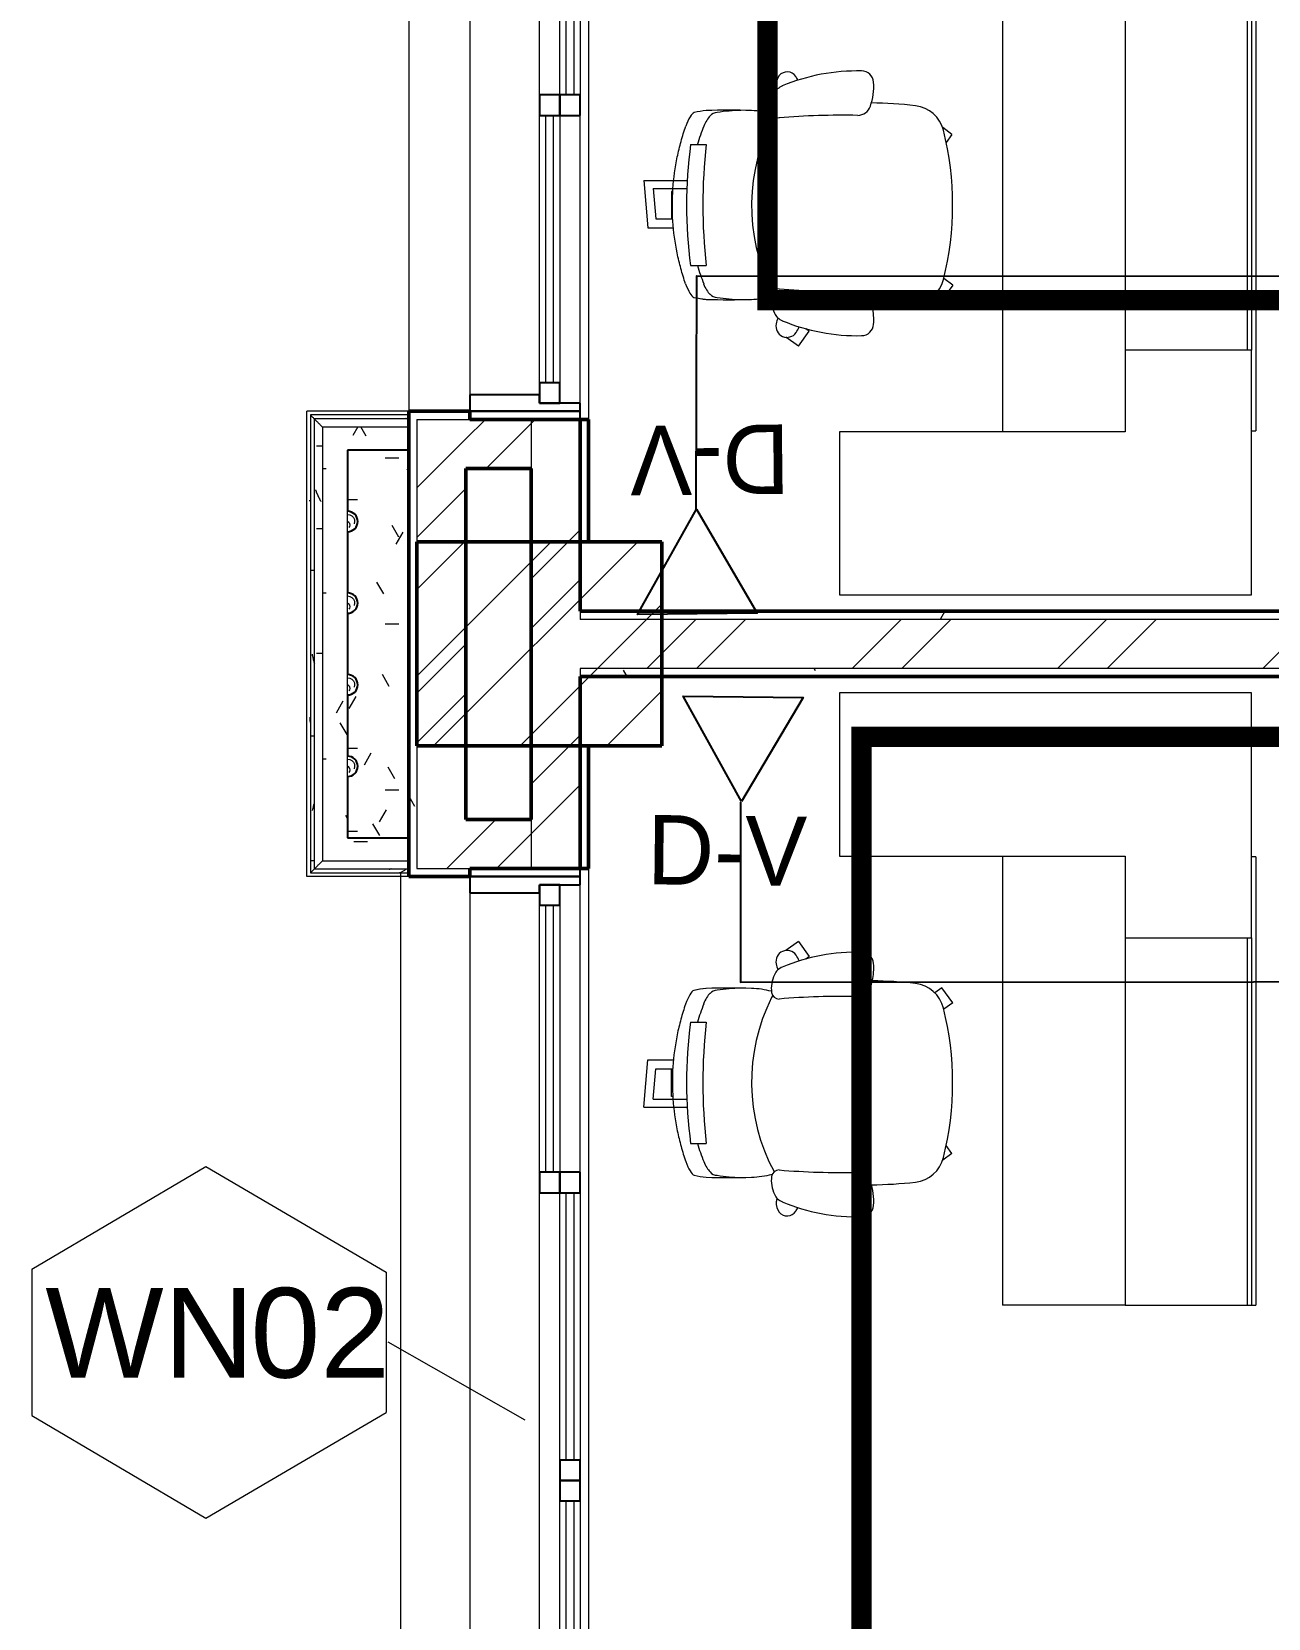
# Model space of a CAD drawing. Header units: millimetres. Extents: x -9358 to 257996, y -67499 to 9117.
# Drawn here: x -1094 to 1936, y -23036 to -19148 of the extents above; entities that cross this region are included whole.
import ezdxf

# ---------------------------------------------------------------- set-up
doc = ezdxf.new("R2010")
doc.units = ezdxf.units.MM
doc.header["$LTSCALE"] = 1000
for name, color, linetype, lineweight in [('A-COL-RFC-1', 8, 'Continuous', 9), ('A-COL-RFC-2', 8, 'Continuous', 50), ('A-FLR-PAT', 8, 'Continuous', 18), ('A-FRN', 8, 'Continuous', 9), ('A-LIN-30-1', 8, 'Continuous', 25), ('A-TYP-WIN', 8, 'Continuous', 0), ('A-WAL-CLD', 8, 'Continuous', 9), ('A-WAL-CMU', 8, 'Continuous', 50), ('A-WAL-FIN', 8, 'Continuous', 9), ('A-WAL-LOW-20', 8, 'Continuous', 18), ('A-WAL-LOW-20-1', 8, 'Continuous', 50), ('A-WAL-LOW-30', 8, 'Continuous', 18), ('A-WAL-PAT-1', 8, 'Continuous', 9), ('A-WIN', 8, 'Continuous', 9), ('A-WIN-1', 8, 'Continuous', 25), ('A-WIN-2', 8, 'Continuous', 18)]:
    doc.layers.add(name, color=color, linetype=linetype, lineweight=lineweight)
for name, color, linetype in [('CCTV', 4, 'Continuous'), ('DATANET', 4, 'Continuous'), ('F POINT AGN', 7, 'Continuous'), ('Route - rack2', 7, 'Continuous')]:
    doc.layers.add(name, color=color, linetype=linetype)
doc.styles.add('Arial_8', font='arial.ttf', dxfattribs={"height": 220})
pattern_1 = [(45, (0, 0), (-251.447, 251.447), []), (45, (0, 381), (-251.447, 251.447), [])]
pattern_2 = [(0, (0, 0), (812.8, 203.2), [33.528, -576.072, 33.528, -576.072, -3251.2]), (0, (0, 0), (812.8, 203.2), [-1219.2, 33.528, -1185.672, 33.528, -576.072, -1422.4]), (0, (0, 0), (812.8, 203.2), [-3048, 33.528, -372.872, 33.528, -982.472]), (120, (304.8, 101.6), (-582.3764, 602.3054), [33.528, -576.072, 33.528, -576.072, -3251.2]), (120, (304.8, 101.6), (-582.3764, 602.3054), [-1219.2, 33.528, -1185.672, 33.528, -576.072, -1422.4]), (120, (304.8, 101.6), (-582.3764, 602.3054), [-3048, 33.528, -372.872, 33.528, -982.472]), (240, (406.4, 508), (-230.4236, -805.5054), [33.528, -576.072, 33.528, -576.072, -3251.2]), (240, (406.4, 508), (-230.4236, -805.5054), [-1219.2, 33.528, -1185.672, 33.528, -576.072, -1422.4]), (240, (406.4, 508), (-230.4236, -805.5054), [-3048, 33.528, -372.872, 33.528, -982.472])]

# ---------------------------------------------------------------- blocks, each defined once
blk = doc.blocks.new('Window Tag - Window Tag-41068-01-Ground Floor Plan')
at = {"layer": 'A-TYP-WIN'}
for p, q in [((-4.506, 1.627), (-0.238, 4.142)), ((-0.238, 4.142), (4.181, 1.556)), ((-4.506, 1.627), (-4.506, -1.959)), ((4.181, 1.556), (4.181, -1.888)), ((-0.238, -4.474), (4.181, -1.888)), ((-4.506, -1.959), (-0.238, -4.474))]:
    blk.add_line(p, q, dxfattribs=at)
blk = doc.blocks.new('D-V')
at = {"color": 3}
blk.add_lwpolyline([(1.2, 256.5), (146.9, 0), (-146.9, 0), (1.2, 256.5)], dxfattribs=at)
at = {"layer": 'CCTV', "color": 2}
blk.add_attdef('D-V', (-225.1, 246.5), '', height=170, dxfattribs=at)
blk = doc.blocks.new('Sliding_Window_Double - 3000 x 2700-2665745-01-Ground Floor Furniture Plan')
at = {"layer": 'A-WIN'}
for p, q in [((-651.8, 180.6), (-1356.3, 180.6)), ((-600.9, 180.6), (53.7, 180.6)), ((153.7, 180.6), (808.2, 180.6)), ((1563.7, 180.6), (859.1, 180.6)), ((-1306.3, 130.6), (-651.8, 130.6)), ((53.7, 130.6), (-600.9, 130.6)), ((808.2, 130.6), (153.7, 130.6)), ((859.1, 130.6), (1513.7, 130.6)), ((-651.8, 80.6), (-1306.3, 80.6)), ((808.2, 80.6), (-600.9, 80.6)), ((1513.7, 80.6), (859.1, 80.6)), ((-1336.3, -89.4), (1543.7, -89.4))]:
    blk.add_line(p, q, dxfattribs=at)
at = {"layer": 'A-WIN-1'}
for p, q in [((-1376.3, 180.6), (-1396.3, 180.6)), ((-1376.3, 180.6), (-1376.3, -89.4)), ((-1356.3, 180.6), (-1376.3, 180.6)), ((-1376.3, -89.4), (-1376.3, 180.6)), ((-1356.3, 80.6), (-1356.3, 180.6)), ((-600.9, 180.6), (-651.8, 180.6)), ((-651.8, 180.6), (-651.8, 130.6)), ((-600.9, 130.6), (-600.9, 180.6)), ((103.7, 180.6), (53.7, 180.6)), ((53.7, 180.6), (53.7, 130.6)), ((153.7, 180.6), (103.7, 180.6)), ((103.7, 180.6), (103.7, 130.6)), ((103.7, 130.6), (103.7, 180.6)), ((153.7, 130.6), (153.7, 180.6)), ((859.1, 180.6), (808.2, 180.6)), ((808.2, 180.6), (808.2, 130.6)), ((859.1, 130.6), (859.1, 180.6)), ((1583.7, 180.6), (1563.7, 180.6)), ((1563.7, 180.6), (1563.7, 80.6)), ((1583.7, -89.4), (1583.7, 180.6)), ((1603.7, 180.6), (1583.7, 180.6)), ((1583.7, 180.6), (1583.7, -89.4)), ((-1306.3, 130.6), (-1356.3, 130.6)), ((-1356.3, 130.6), (-1356.3, 80.6)), ((-1306.3, 80.6), (-1306.3, 130.6)), ((-600.9, 130.6), (-651.8, 130.6)), ((-651.8, 130.6), (-651.8, 80.6)), ((-651.8, 130.6), (-600.9, 130.6)), ((-600.9, 80.6), (-600.9, 130.6)), ((53.7, 130.6), (103.7, 130.6)), ((103.7, 130.6), (153.7, 130.6)), ((808.2, 130.6), (859.1, 130.6)), ((859.1, 130.6), (808.2, 130.6)), ((808.2, 130.6), (808.2, 80.6)), ((859.1, 80.6), (859.1, 130.6)), ((1563.7, 130.6), (1513.7, 130.6)), ((1513.7, 130.6), (1513.7, 80.6)), ((1563.7, 80.6), (1563.7, 130.6)), ((-1336.3, 80.6), (-1356.3, 80.6)), ((-1356.3, 80.6), (-1306.3, 80.6)), ((-1336.3, -89.4), (-1336.3, 80.6)), ((-651.8, 80.6), (-600.9, 80.6)), ((808.2, 80.6), (859.1, 80.6)), ((1513.7, 80.6), (1563.7, 80.6)), ((1563.7, 80.6), (1543.7, 80.6)), ((1543.7, 80.6), (1543.7, -89.4)), ((-1376.3, -89.4), (-1336.3, -89.4)), ((1543.7, -89.4), (1583.7, -89.4))]:
    blk.add_line(p, q, dxfattribs=at)
at = {"layer": 'A-WIN-2'}
for p, q in [((53.7, 165.6), (-600.9, 165.6)), ((-600.9, 165.6), (-600.9, 145.6)), ((53.7, 145.6), (53.7, 165.6)), ((808.2, 165.6), (153.7, 165.6)), ((153.7, 165.6), (153.7, 145.6)), ((808.2, 145.6), (808.2, 165.6)), ((-600.9, 145.6), (53.7, 145.6)), ((153.7, 145.6), (808.2, 145.6)), ((-651.8, 115.6), (-1306.3, 115.6)), ((-1306.3, 115.6), (-1306.3, 95.6)), ((-1306.3, 95.6), (-651.8, 95.6)), ((-651.8, 95.6), (-651.8, 115.6)), ((1513.7, 115.6), (859.1, 115.6)), ((859.1, 115.6), (859.1, 95.6)), ((859.1, 95.6), (1513.7, 95.6)), ((1513.7, 95.6), (1513.7, 115.6))]:
    blk.add_line(p, q, dxfattribs=at)
blk = doc.blocks.new('Task chair 9554N35 - Task chair 9554N35-745676-01-Ground Floor Furniture Plan')
at = {"layer": 'A-FRN'}
for p, q in [((-172.9, 306.8), (-189.9, 284.3)), ((-172.9, 306.8), (-153.2, 293.1)), ((196.3, 309), (180.3, 287)), ((196.3, 309), (233.1, 282.3)), ((233.1, 282.3), (220.5, 265)), ((309.5, -42.5), (303.3, -51.1)), ((346.3, -69.3), (309.5, -42.5)), ((346.3, -69.3), (324.3, -99.6)), ((208.7, -134.6), (213.5, -132.2)), ((-148.6, -333.2), (-148.6, -294.8)), ((148.6, -333.5), (148.6, -294.8)), ((-59.9, -447.8), (-59.9, -341.6)), ((-40.1, -424.9), (-40.1, -342.5)), ((-33.2, -377), (-33.2, -380)), ((-33.2, -380), (34.3, -380)), ((34.3, -418.4), (34.3, -377)), ((56.2, -437.7), (56.2, -375.4)), ((-40.1, -424.9), (34.3, -418.4)), ((-59.9, -447.8), (56.2, -437.7))]:
    blk.add_line(p, q, dxfattribs=at)
for centre, radius, start, end in [((-163.7, 208.7), 80, 103.9416, 173.6414), ((0, -450.7), 759.4, 76.0583, 103.9416), ((163.7, 208.7), 80, 6.3586, 76.0583), ((875.8, 92.8), 1126, 173.6414, 179.1387), ((-875.8, 92.8), 1126, 0.9685, 6.3586), ((157.4, 76.4), 485.9, 178.9013, 202.3772), ((-298.4, 85.1), 30, 94.385, 178.8307), ((-289.7, -26.9), 142.3, 70.4284, 94.4069), ((-253.5, 75.2), 34, 1.5783, 70.4284), ((245.3, 75.2), 34, 109.5716, 178.4217), ((281.6, -26.9), 142.3, 102.8407, 109.5716), ((281.6, -26.9), 142.3, 85.5931, 102.8407), ((-165.6, 76.4), 485.9, 337.6228, 1.0987), ((290.2, 85.1), 30, 1.1693, 85.615), ((1706.6, 39.8), 1926.5, 178.9201, 184.6505), ((-1714.8, 39.8), 1926.5, 355.3495, 1.0799), ((-301, -96.7), 25.2, 123.4121, 230.4202), ((-270.6, -142.7), 80.3, 115.9395, 123.4121), ((297.3, -97.1), 27.1, 257.0503, 54.9497), ((266.7, -140.7), 80.4, 54.9497, 66.5438), ((-296.1, -90.9), 32.8, 230.4202, 277.5798), ((-257.7, -94.4), 37, 202.4815, 245.4243), ((-231.5, -117.1), 18, 277.2916, 2.3739), ((223.3, -117.1), 18, 177.6261, 262.7084), ((249.5, -94.4), 37, 294.5757, 337.5185), ((-304.4, -28.7), 95.5, 277.5798, 283.1299), ((-239, -54.3), 81.3, 245.2067, 276.9285), ((-5.9, -191.7), 225.5, 165.0105, 178.0847), ((1.2, 277.4), 461.4, 241.6816, 296.7275), ((230.8, -54.3), 81.3, 263.0715, 294.7933), ((5.9, -191.7), 225.5, 1.9153, 14.4821), ((351.4, 138.5), 268.8, 253.8265, 257.0503), ((1424.9, -239.6), 1657.1, 178.0847, 181.9153), ((-1424.9, -239.6), 1657.1, 358.0847, 1.9153), ((192.1, -200.6), 424.1, 181.2804, 189.1246), ((-192.1, -200.6), 424.1, 350.8754, 358.7196), ((-202, -267.3), 24.7, 181.265, 228.1434), ((202, -267.3), 24.7, 311.8566, 358.735), ((18.2, 231.9), 573.4, 248.3703, 253.086), ((0, 988.3), 1291.7, 263.3947, 276.6053), ((-18.2, 231.9), 573.4, 286.914, 291.6297), ((1, 773.4), 1116.7, 262.3012, 277.5932)]:
    blk.add_arc(centre, radius, start, end, dxfattribs=at)
for centre, major_axis, ratio, start_param, end_param in [((2833.6, -1083.6), (-3058.7, 867.3), 0.246692, 0.098786, 0.133654), ((-178.1, -286.4), (-48, 16.7), 0.376203, 0.715963, 1.386418), ((178.1, -286.7), (48.1, 16.1), 0.383717, 4.900693, 5.6098), ((-2833.6, -1083.6), (3058.7, 867.3), 0.246692, 6.149531, 6.184399), ((-2839.6, -1069.5), (3064.8, 850.5), 0.246639, 6.151983, 6.185843), ((-182.4, -335.9), (-44.1, 13.7), 0.260293, 0.190015, 1.407049), ((182.6, -337.1), (43.9, 14.1), 0.248418, 4.873403, 6.095378)]:
    blk.add_ellipse(centre, major_axis=major_axis, ratio=ratio, start_param=start_param, end_param=end_param, dxfattribs=at)
blk.add_open_spline([(193.1, -345.6), (180.8, -349.8), (155.9, -357.6), (104.9, -369.7), (39.6, -378.5), (-39.7, -378.4), (-105, -369.4), (-155.9, -357.1), (-180.8, -349.3), (-193.1, -344.9)], degree=3, knots=[0, 0, 0, 0, 0.1, 0.2, 0.4, 0.6, 0.8, 0.9, 1, 1, 1, 1], dxfattribs=at)
blk = doc.blocks.new('secretary office - manager office -1 2-1846450-01-Ground Floor Furniture Plan')
at = {"layer": 'A-FRN'}
for p, q in [((-550, 700), (-950, 700)), ((-950, 700), (-950, -300)), ((-550, 0), (-550, 700)), ((550, 300), (-550, 300)), ((550, 300), (550, 0)), ((-350, 0), (-550, 0)), ((550, 0), (-350, 0)), ((-350, -310), (-350, 0)), ((550, -300), (550, 0)), ((-950, -300), (-950, -310)), ((-950, -310), (-360, -310)), ((-548, -310), (-548, -320)), ((-360, -310), (-350, -310)), ((-350, -300), (550, -300)), ((-350, -300), (550, -300)), ((550, -310), (-350, -310)), ((550, -310), (550, -300)), ((550, -320), (550, -310)), ((550, -320), (-548, -320))]:
    blk.add_line(p, q, dxfattribs=at)
blk = doc.blocks.new('Task chair 9554N35 - Task chair 9554N35-733048-01-Ground Floor Furniture Plan')
at = {"layer": 'A-FRN'}
for p, q in [((-59.9, 447.8), (56.2, 437.7)), ((-59.9, 447.8), (-59.9, 341.6)), ((56.2, 437.7), (56.2, 375.4)), ((-40.1, 424.9), (-40.1, 342.5)), ((-40.1, 424.9), (34.3, 418.4)), ((34.3, 418.4), (34.3, 377)), ((-33.2, 380), (34.3, 380)), ((-33.2, 377), (-33.2, 380)), ((-148.6, 333.2), (-148.6, 294.8)), ((148.6, 333.5), (148.6, 294.8)), ((208.7, 134.6), (213.5, 132.2)), ((346.3, 69.3), (324.3, 99.6)), ((309.5, 42.5), (303.3, 51.1)), ((346.3, 69.3), (309.5, 42.5)), ((233.1, -282.3), (220.5, -265)), ((-172.9, -306.8), (-189.9, -284.3)), ((-172.9, -306.8), (-153.2, -293.1)), ((196.3, -309), (180.3, -287)), ((196.3, -309), (233.1, -282.3))]:
    blk.add_line(p, q, dxfattribs=at)
for centre, radius, start, end in [((18.2, -231.9), 573.4, 106.914, 111.6297), ((1, -773.4), 1116.7, 82.4068, 97.6988), ((-18.2, -231.9), 573.4, 68.3703, 73.086), ((1424.9, 239.6), 1657.1, 178.0847, 181.9153), ((-202, 267.3), 24.7, 131.8566, 178.735), ((0, -988.3), 1291.7, 83.3947, 96.6053), ((202, 267.3), 24.7, 1.265, 48.1434), ((-1424.9, 239.6), 1657.1, 358.0847, 1.9153), ((192.1, 200.6), 424.1, 170.8754, 178.7196), ((-192.1, 200.6), 424.1, 1.2804, 9.1246), ((-5.9, 191.7), 225.5, 181.9153, 194.9895), ((1.2, -277.4), 461.4, 63.2725, 118.3184), ((5.9, 191.7), 225.5, 345.5179, 358.0847), ((-296.1, 90.9), 32.8, 82.4202, 129.5798), ((-257.7, 94.4), 37, 114.5757, 157.5185), ((-304.4, 28.7), 95.5, 76.8701, 82.4202), ((-239, 54.3), 81.3, 83.0715, 114.7933), ((-231.5, 117.1), 18, 357.6261, 82.7084), ((223.3, 117.1), 18, 97.2916, 182.3739), ((230.8, 54.3), 81.3, 65.2067, 96.9285), ((249.5, 94.4), 37, 22.4815, 65.4243), ((351.4, -138.5), 268.8, 102.9497, 106.1735), ((297.3, 97.1), 27.1, 305.0503, 102.9497), ((157.4, -76.4), 485.9, 157.6228, 181.0987), ((-301, 96.7), 25.2, 129.5798, 236.5879), ((1706.6, -39.8), 1926.5, 175.3495, 181.0799), ((-1714.8, -39.8), 1926.5, 358.9201, 4.6505), ((-165.6, -76.4), 485.9, 358.9013, 22.3772), ((-270.6, 142.7), 80.3, 236.5879, 244.0605), ((266.7, 140.7), 80.4, 293.4562, 305.0503), ((-253.5, -75.2), 34, 289.5716, 358.4217), ((245.3, -75.2), 34, 181.5783, 250.4284), ((-298.4, -85.1), 30, 181.1693, 265.615), ((-289.7, 26.9), 142.3, 265.5931, 289.5716), ((875.8, -92.8), 1126, 180.8613, 186.3586), ((281.6, 26.9), 142.3, 250.4284, 257.1593), ((-875.8, -92.8), 1126, 353.6414, 359.0315), ((281.6, 26.9), 142.3, 257.1593, 274.4069), ((290.2, -85.1), 30, 274.385, 358.8307), ((-163.7, -208.7), 80, 186.3586, 256.0584), ((163.7, -208.7), 80, 283.9417, 353.6414), ((0, 450.7), 759.4, 256.0584, 283.9417)]:
    blk.add_arc(centre, radius, start, end, dxfattribs=at)
for centre, major_axis, ratio, start_param, end_param in [((2833.6, 1083.6), (3058.7, 867.3), 0.246692, 3.007939, 3.042807), ((-182.4, 335.9), (44.1, 13.7), 0.260293, 1.734544, 2.951577), ((182.6, 337.1), (-43.9, 14.1), 0.248418, 3.3294, 4.551375), ((-2839.6, 1069.5), (-3064.8, 850.5), 0.246639, 3.238935, 3.272795), ((-2833.6, 1083.6), (-3058.7, 867.3), 0.246692, 3.240378, 3.275247), ((-178.1, 286.4), (48, 16.7), 0.376203, 1.755174, 2.42563), ((178.1, 286.7), (-48.1, 16.1), 0.383717, 3.814978, 4.524085)]:
    blk.add_ellipse(centre, major_axis=major_axis, ratio=ratio, start_param=start_param, end_param=end_param, dxfattribs=at)
blk.add_open_spline([(193.1, 345.6), (180.8, 349.8), (155.9, 357.6), (104.9, 369.7), (39.6, 378.5), (-39.7, 378.4), (-105, 369.4), (-155.9, 357.1), (-180.8, 349.3), (-193.1, 344.9)], degree=3, knots=[0, 0, 0, 0, 0.1, 0.2, 0.4, 0.6, 0.8, 0.9, 1, 1, 1, 1], dxfattribs=at)
blk = doc.blocks.new('secretary office - manager office -1 2-1846452-01-Ground Floor Furniture Plan')
at = {"layer": 'A-FRN'}
for p, q in [((-548, 320), (550, 320)), ((-548, 320), (-548, 310)), ((550, 310), (550, 320)), ((-360, 310), (-950, 310)), ((-950, 310), (-950, 300)), ((-950, 300), (-950, -700)), ((-350, 310), (-360, 310)), ((-350, 0), (-350, 310)), ((-350, 310), (550, 310)), ((550, 300), (-350, 300)), ((550, 300), (-350, 300)), ((550, 300), (550, 310)), ((550, 0), (550, 300)), ((-550, -700), (-550, 0)), ((-550, 0), (-350, 0)), ((-350, 0), (550, 0)), ((550, 0), (550, -300)), ((-550, -300), (550, -300)), ((-950, -700), (-550, -700))]:
    blk.add_line(p, q, dxfattribs=at)
blk = doc.blocks.new('FP_580-01-Ground Floor Furniture Plan')
at = {"layer": 'A-WAL-LOW-20'}
blk.add_line((-170, -19948.8), (-401.4, -19948.8), dxfattribs=at)
at = {"layer": 'A-WAL-PAT-1'}
for p, q in [((-176.5, -19947.6), (-177, -19947.6)), ((-176, -19947.7), (-176.5, -19947.6))]:
    blk.add_line(p, q, dxfattribs=at)
blk = doc.blocks.new('FP_581-01-Ground Floor Furniture Plan')
at = {"layer": 'A-WAL-LOW-20'}
blk.add_line((-170, -19939), (-411.1, -19939), dxfattribs=at)
blk = doc.blocks.new('FP_582-01-Ground Floor Furniture Plan')
at = {"layer": 'A-WAL-LOW-20'}
blk.add_line((-401.4, -19948.8), (-401.4, -21051.5), dxfattribs=at)
at = {"layer": 'A-WAL-PAT-1'}
for p, q in [((-389.6, -20015.2), (-395.9, -20015.2)), ((-382, -20015.2), (-389.6, -20015.2)), ((-398.4, -20122.3), (-398.1, -20123.2)), ((-398.1, -20123.2), (-397.8, -20124.1)), ((-397.8, -20124.1), (-397.5, -20125.1)), ((-397.5, -20125.1), (-397.2, -20126)), ((-397.2, -20126), (-396.9, -20126.9)), ((-396.9, -20126.9), (-396.5, -20127.8)), ((-396.5, -20127.8), (-396.2, -20128.7)), ((-396.2, -20128.7), (-395.8, -20129.6)), ((-395.8, -20129.6), (-395.5, -20130.5)), ((-395.5, -20130.5), (-395.1, -20131.4)), ((-395.1, -20131.4), (-394.7, -20132.3)), ((-394.7, -20132.3), (-394.3, -20133.2)), ((-394.3, -20133.2), (-393.9, -20134.1)), ((-393.9, -20134.1), (-393.5, -20135)), ((-393.5, -20135), (-393.1, -20135.9)), ((-393.1, -20135.9), (-392.7, -20136.8)), ((-392.7, -20136.8), (-392.3, -20137.8)), ((-392.3, -20137.8), (-391.9, -20138.7)), ((-391.9, -20138.7), (-391.4, -20139.6)), ((-391.4, -20139.6), (-391, -20140.5)), ((-391, -20140.5), (-390.5, -20141.4)), ((-390.5, -20141.4), (-390.1, -20142.3)), ((-390.1, -20142.3), (-389.6, -20143.2)), ((-389.6, -20143.2), (-389.1, -20144.1)), ((-389.1, -20144.1), (-388.7, -20145)), ((-388.7, -20145), (-388.2, -20145.9)), ((-388.2, -20145.9), (-387.7, -20146.8)), ((-387.7, -20146.8), (-387.2, -20147.7)), ((-387.2, -20147.7), (-386.7, -20148.6)), ((-386.7, -20148.6), (-386.2, -20149.6)), ((-386.2, -20149.6), (-385.7, -20150.5)), ((-385.7, -20150.5), (-385.2, -20151.4)), ((-389.6, -20218.4), (-395.9, -20218.4)), ((-382, -20218.4), (-389.6, -20218.4)), ((-389.6, -20523.2), (-395.9, -20523.2)), ((-382, -20523.2), (-389.6, -20523.2))]:
    blk.add_line(p, q, dxfattribs=at)
blk = doc.blocks.new('FP_583-01-Ground Floor Furniture Plan')
at = {"layer": 'A-WAL-LOW-20'}
blk.add_line((-411.1, -19939), (-411.1, -21061.2), dxfattribs=at)
at = {"layer": 'A-WAL-PAT-1'}
for p, q in [((-412.2, -20150.5), (-412.2, -20147.7)), ((-404.1, -20320), (-409.9, -20320)), ((-401.2, -20320), (-404.1, -20320)), ((-407, -20525.1), (-406.4, -20527.7)), ((-406.4, -20527.7), (-405.8, -20530.4)), ((-405.8, -20530.4), (-405.2, -20533)), ((-405.2, -20533), (-404.6, -20535.6)), ((-404.6, -20535.6), (-403.9, -20538.3)), ((-403.9, -20538.3), (-403.2, -20540.9)), ((-403.2, -20540.9), (-402.5, -20543.6)), ((-402.5, -20543.6), (-401.7, -20546.2)), ((-401.7, -20546.2), (-401.2, -20547.9)), ((-412.2, -20679.7), (-412.2, -20682.4)), ((-412.2, -20682.4), (-412.1, -20685)), ((-412.1, -20685), (-412.1, -20687.6)), ((-412.1, -20687.6), (-411.9, -20690.3)), ((-411.9, -20690.3), (-411.8, -20692.9)), ((-404.1, -20726.4), (-409.9, -20726.4)), ((-401.2, -20726.4), (-404.1, -20726.4)), ((-405.6, -20907.9), (-405, -20905.3)), ((-405, -20905.3), (-404.3, -20902.6)), ((-404.3, -20902.6), (-403.7, -20900)), ((-403.7, -20900), (-403, -20897.3)), ((-403, -20897.3), (-402.2, -20894.7)), ((-402.2, -20894.7), (-401.5, -20892.1)), ((-404.1, -21031.2), (-409.9, -21031.2)), ((-401.2, -21031.2), (-404.1, -21031.2))]:
    blk.add_line(p, q, dxfattribs=at)
blk = doc.blocks.new('FP_584-01-Ground Floor Furniture Plan')
at = {"layer": 'A-WAL-LOW-20'}
blk.add_line((-401.4, -21051.5), (-170, -21051.5), dxfattribs=at)
at = {"layer": 'A-WAL-PAT-1'}
for p, q in [((-217.9, -21052.6), (-218.4, -21052.6)), ((-217.4, -21052.5), (-217.9, -21052.6)), ((-216.8, -21052.4), (-217.4, -21052.5)), ((-216.3, -21052.3), (-216.8, -21052.4)), ((-215.8, -21052.1), (-216.3, -21052.3)), ((-215.3, -21051.9), (-215.8, -21052.1)), ((-214.7, -21051.7), (-215.3, -21051.9)), ((-214.2, -21051.4), (-214.7, -21051.7)), ((-213.7, -21051.1), (-214.2, -21051.4)), ((-213.2, -21050.8), (-213.7, -21051.1))]:
    blk.add_line(p, q, dxfattribs=at)
blk = doc.blocks.new('FP_585-01-Ground Floor Furniture Plan')
at = {"layer": 'A-WAL-LOW-20'}
blk.add_line((-411.1, -21061.2), (-170, -21061.2), dxfattribs=at)
at = {"layer": 'A-WAL-PAT-1'}
for p, q in [((-191.2, -21060.8), (-192.7, -21061.3)), ((-189.7, -21060.2), (-191.2, -21060.8)), ((-188.2, -21059.6), (-189.7, -21060.2)), ((-186.6, -21058.8), (-188.2, -21059.6)), ((-185.1, -21058), (-186.6, -21058.8)), ((-183.6, -21057.1), (-185.1, -21058)), ((-182.1, -21056.1), (-183.6, -21057.1)), ((-180.5, -21055), (-182.1, -21056.1)), ((-179, -21053.9), (-180.5, -21055)), ((-177.5, -21052.7), (-179, -21053.9)), ((-176, -21051.4), (-177.5, -21052.7))]:
    blk.add_line(p, q, dxfattribs=at)
blk = doc.blocks.new('Walls 402 - Walls 78-2903139-01-Ground Floor Furniture Plan')
at = {"layer": 'A-WAL-PAT-1'}
h = blk.add_hatch(dxfattribs=at)
h.set_pattern_fill('FP_136', color=256, style=0, pattern_type=2)
h.set_pattern_definition([(0, (0, 0), (406.4, 101.6), [33.528, -271.272, 33.528, -271.272, -1625.6]), (0, (0, 0), (406.4, 101.6), [-609.6, 33.528, -576.072, 33.528, -271.272, -711.2]), (0, (0, 0), (406.4, 101.6), [-1524, 33.528, -169.672, 33.528, -474.472]), (120, (152.4, 50.8), (-291.1882, 301.1527), [33.528, -271.272, 33.528, -271.272, -1625.6]), (120, (152.4, 50.8), (-291.1882, 301.1527), [-609.6, 33.528, -576.072, 33.528, -271.272, -711.2]), (120, (152.4, 50.8), (-291.1882, 301.1527), [-1524, 33.528, -169.672, 33.528, -474.472]), (240, (203.2, 254), (-115.2118, -402.7527), [33.528, -271.272, 33.528, -271.272, -1625.6]), (240, (203.2, 254), (-115.2118, -402.7527), [-609.6, 33.528, -576.072, 33.528, -271.272, -711.2]), (240, (203.2, 254), (-115.2118, -402.7527), [-1524, 33.528, -169.672, 33.528, -474.472])])
h.paths.add_polyline_path([(-320, -20800), (-318, -20796), (-318.6, -20795.1), (-319.6, -20798.5)], flags=0)
h.paths.add_polyline_path([(-320, -20600.3), (-318, -20596.3), (-318.6, -20595.3), (-319.6, -20598.7)], flags=0)
h.paths.add_polyline_path([(-320, -20400), (-318, -20396), (-318.6, -20395.1), (-319.6, -20398.5)], flags=0)
h.paths.add_polyline_path([(-320, -20200), (-318, -20196), (-318.6, -20195.1), (-319.6, -20198.5)], flags=0)
h.paths.add_polyline_path([(-170, -21031.8), (-170, -20975), (-320, -20975), (-320, -20825), (-320, -20824.4), (-320, -20775.8), (-320, -20775), (-320, -20625.3), (-320, -20624.6), (-320, -20576.1), (-320, -20575.3), (-320, -20425), (-320, -20424.4), (-320, -20375.8), (-320, -20375), (-320, -20225), (-320, -20224.4), (-319.8, -20175.6), (-320, -20175), (-320, -20025), (-170, -20025), (-170, -19968.5), (-381.7, -19968.5), (-381.7, -21031.8), (-296.2, -21031.8)], flags=0)
at = {"layer": 'A-WAL-LOW-20'}
for p, q in [((-381.7, -19968.5), (-170, -19968.5)), ((-381.7, -19968.5), (-381.7, -21031.8)), ((-381.7, -21031.8), (-170, -21031.8))]:
    blk.add_line(p, q, dxfattribs=at)
for points, knots in [([(-411.1, -19939), (-411.1, -19939), (-410.7, -19939.4), (-407.8, -19942.3), (-403.9, -19946.2), (-402, -19948.1)], [0.1701475, 0.1701475, 0.1701475, 0.1701475, 0.25, 0.5, 0.6488772, 0.6488772, 0.6488772, 0.6488772]), ([(-401.4, -19948.8), (-401.4, -19948.8), (-401.2, -19948.9), (-400.3, -19949.8), (-398.6, -19951.5), (-397, -19953.1), (-395.1, -19955), (-392.9, -19957.2), (-390.4, -19959.7), (-386.7, -19963.4), (-383.8, -19966.4), (-381.7, -19968.5)], [0.4599876, 0.4599876, 0.4599876, 0.4599876, 0.5, 0.6, 0.65, 0.7, 0.75, 0.8, 0.85, 0.9, 1, 1, 1, 1]), ([(-411.1, -21061.2), (-411.1, -21061.2), (-410.7, -21060.9), (-407.8, -21057.9), (-403.9, -21054), (-402, -21052.2)], [0.1701475, 0.1701475, 0.1701475, 0.1701475, 0.25, 0.5, 0.6488772, 0.6488772, 0.6488772, 0.6488772]), ([(-401.4, -21051.5), (-401.4, -21051.5), (-401.2, -21051.3), (-400.3, -21050.4), (-398.6, -21048.8), (-397, -21047.1), (-395.1, -21045.2), (-392.9, -21043), (-390.4, -21040.5), (-386.7, -21036.8), (-383.7, -21033.9), (-381.7, -21031.8)], [0.4599876, 0.4599876, 0.4599876, 0.4599876, 0.5, 0.6, 0.65, 0.7, 0.75, 0.8, 0.85, 0.9, 1, 1, 1, 1])]:
    blk.add_open_spline(points, degree=3, knots=knots, dxfattribs=at)
for name in ['FP_583-01-Ground Floor Furniture Plan', 'FP_581-01-Ground Floor Furniture Plan', 'FP_580-01-Ground Floor Furniture Plan', 'FP_582-01-Ground Floor Furniture Plan', 'FP_585-01-Ground Floor Furniture Plan', 'FP_584-01-Ground Floor Furniture Plan']:
    blk.add_blockref(name, (0, 0), dxfattribs=at)
blk = doc.blocks.new('FP_586-01-Ground Floor Furniture Plan')
at = {"layer": 'A-WAL-PAT-1'}
for p, q in [((-7597.4, -28799.6), (-7596.4, -28794.2)), ((-7596.7, -28805), (-7597.4, -28799.6)), ((-7594.3, -28809.9), (-7596.7, -28805)), ((-7585.6, -28787.8), (-7586.1, -28791.2)), ((-7586.1, -28791.2), (-7585.3, -28794.7)), ((-7583.9, -28784.9), (-7585.6, -28787.8)), ((-7585.3, -28794.7), (-7583.1, -28797.8)), ((-7583.1, -28797.8), (-7580, -28800)), ((-7590.5, -28813.9), (-7594.3, -28809.9)), ((-7585.7, -28816.5), (-7590.5, -28813.9)), ((-7580.3, -28817.4), (-7585.7, -28816.5))]:
    blk.add_line(p, q, dxfattribs=at)
blk = doc.blocks.new('FP_587-01-Ground Floor Furniture Plan')
at = {"layer": 'A-WAL-PAT-1'}
for p, q in [((-7597.4, -28599.3), (-7596.4, -28593.9)), ((-7596.7, -28604.8), (-7597.4, -28599.3)), ((-7594.3, -28609.7), (-7596.7, -28604.8)), ((-7590.5, -28613.7), (-7594.3, -28609.7)), ((-7585.6, -28587.5), (-7586.1, -28591)), ((-7586.1, -28591), (-7585.3, -28594.5)), ((-7583.9, -28584.7), (-7585.6, -28587.5)), ((-7585.3, -28594.5), (-7583.1, -28597.6)), ((-7583.1, -28597.6), (-7580, -28599.8)), ((-7585.7, -28616.2), (-7590.5, -28613.7)), ((-7580.3, -28617.2), (-7585.7, -28616.2))]:
    blk.add_line(p, q, dxfattribs=at)
blk = doc.blocks.new('FP_588-01-Ground Floor Furniture Plan')
at = {"layer": 'A-WAL-PAT-1'}
for p, q in [((-7597.4, -28399.6), (-7596.4, -28394.2)), ((-7596.7, -28405), (-7597.4, -28399.6)), ((-7594.3, -28409.9), (-7596.7, -28405)), ((-7590.5, -28413.9), (-7594.3, -28409.9)), ((-7585.7, -28416.5), (-7590.5, -28413.9)), ((-7585.6, -28387.7), (-7586.1, -28391.2)), ((-7586.1, -28391.2), (-7585.3, -28394.7)), ((-7580.3, -28417.4), (-7585.7, -28416.5)), ((-7583.9, -28384.9), (-7585.6, -28387.7)), ((-7585.3, -28394.7), (-7583.1, -28397.8)), ((-7583.1, -28397.8), (-7580, -28400))]:
    blk.add_line(p, q, dxfattribs=at)
blk = doc.blocks.new('FP_589-01-Ground Floor Furniture Plan')
at = {"layer": 'A-WAL-PAT-1'}
for p, q in [((-7597.4, -28999.6), (-7596.4, -28994.2)), ((-7596.7, -29005), (-7597.4, -28999.6)), ((-7585.6, -28987.8), (-7586.1, -28991.2)), ((-7586.1, -28991.2), (-7585.3, -28994.7)), ((-7583.9, -28984.9), (-7585.6, -28987.8)), ((-7585.3, -28994.7), (-7583.1, -28997.8)), ((-7583.1, -28997.8), (-7580, -29000)), ((-7594.3, -29009.9), (-7596.7, -29005)), ((-7590.5, -29013.9), (-7594.3, -29009.9)), ((-7585.7, -29016.5), (-7590.5, -29013.9)), ((-7580.3, -29017.4), (-7585.7, -29016.5))]:
    blk.add_line(p, q, dxfattribs=at)
blk = doc.blocks.new('Walls 406 - Walls 304-2903152-01-Ground Floor Furniture Plan')
at = {"layer": 'A-WAL-PAT-1'}
h = blk.add_hatch(dxfattribs=at)
h.set_pattern_fill('FP_198', color=256, style=0, pattern_type=2)
h.set_pattern_definition([(180, (-7900, -49200), (-406.4, -101.6), [33.528, -271.272, 33.528, -271.272, -1625.6]), (180, (-7900, -49200), (-406.4, -101.6), [-609.6, 33.528, -576.072, 33.528, -271.272, -711.2]), (180, (-7900, -49200), (-406.4, -101.6), [-1524, 33.528, -169.672, 33.528, -474.472]), (300, (-8052.4, -49250.8), (291.1882, -301.1527), [33.528, -271.272, 33.528, -271.272, -1625.6]), (300, (-8052.4, -49250.8), (291.1882, -301.1527), [-609.6, 33.528, -576.072, 33.528, -271.272, -711.2]), (300, (-8052.4, -49250.8), (291.1882, -301.1527), [-1524, 33.528, -169.672, 33.528, -474.472]), (60, (-8103.2, -49454), (115.2118, 402.7527), [33.528, -271.272, 33.528, -271.272, -1625.6]), (60, (-8103.2, -49454), (115.2118, 402.7527), [-609.6, 33.528, -576.072, 33.528, -271.272, -711.2]), (60, (-8103.2, -49454), (115.2118, 402.7527), [-1524, 33.528, -169.672, 33.528, -474.472])])
h.paths.add_polyline_path([(-7580, -28225), (-7730, -28225), (-7730, -29175), (-7580, -29175), (-7580, -29025), (-7594.7, -29020.2), (-7603.8, -29007.7), (-7603.8, -28992.3), (-7594.7, -28979.8), (-7580, -28975), (-7580, -28825), (-7594.7, -28820.2), (-7603.8, -28807.7), (-7603.8, -28792.3), (-7594.7, -28779.8), (-7580, -28775), (-7580, -28624.8), (-7594.7, -28620), (-7603.8, -28607.5), (-7603.8, -28592), (-7594.7, -28579.5), (-7580, -28574.8), (-7580, -28425), (-7594.7, -28420.2), (-7603.8, -28407.7), (-7603.8, -28392.3), (-7594.7, -28379.8), (-7580, -28375), (-7580, -28247.9)], flags=0)
at = {"layer": 'A-LIN-30-1'}
for p, q in [((-7730, -28225), (-7730, -29175)), ((-7580, -28225), (-7730, -28225)), ((-7580, -28375), (-7580, -28225)), ((-7580, -28574.8), (-7580, -28425)), ((-7580, -28775), (-7580, -28624.8)), ((-7580, -28975), (-7580, -28825)), ((-7580, -29175), (-7580, -29025)), ((-7730, -29175), (-7580, -29175))]:
    blk.add_line(p, q, dxfattribs=at)
for centre in [(-7580, -28400), (-7580, -28599.8), (-7580, -28800), (-7580, -29000)]:
    blk.add_arc(centre, 25, 90, 270, dxfattribs=at)
at = {"layer": 'A-WAL-FIN'}
for p, q in [((-7580, -28375), (-7580, -28400)), ((-7580, -28400), (-7580, -28425)), ((-7580, -28574.8), (-7580, -28599.8)), ((-7580, -28599.8), (-7580, -28624.8)), ((-7580, -28775), (-7580, -28800)), ((-7580, -28800), (-7580, -28825)), ((-7580, -28975), (-7580, -29000)), ((-7580, -29000), (-7580, -29025))]:
    blk.add_line(p, q, dxfattribs=at)
at = {"layer": 'A-WAL-LOW-20-1'}
for name in ['FP_588-01-Ground Floor Furniture Plan', 'FP_587-01-Ground Floor Furniture Plan', 'FP_586-01-Ground Floor Furniture Plan', 'FP_589-01-Ground Floor Furniture Plan']:
    blk.add_blockref(name, (0, 0), dxfattribs=at)
blk = doc.blocks.new('G')
at = {"layer": 'A-COL-RFC-1'}
h = blk.add_hatch(dxfattribs=at)
h.set_pattern_fill('FP_4', color=256, style=0, pattern_type=2)
h.set_pattern_definition([(45, (0, 0), (-106.066, 106.066), [])])
h.paths.add_polyline_path([(-150, -20750), (450, -20750), (450, -20250), (-150, -20250), (-150, -20590.7)], flags=0)
at = {"layer": 'A-WAL-PAT-1'}
h = blk.add_hatch(dxfattribs=at)
h.set_pattern_fill('FP_2', color=256, style=0, pattern_type=2)
h.set_pattern_definition(pattern_2)
h.paths.add_polyline_path([(-170, -21050), (-150, -21050), (-150, -19930), (-170, -19930), (-170, -20952.1)], flags=0)
h = blk.add_hatch(dxfattribs=at)
h.set_pattern_fill('FP_1', color=256, style=0, pattern_type=2)
h.set_pattern_definition(pattern_1)
h.paths.add_polyline_path([(-30, -20930), (-30, -19950), (-150, -19950), (-150, -20930), (-112.4, -20930)], flags=0)
h = blk.add_hatch(dxfattribs=at)
h.set_pattern_fill('FP_1', color=256, style=0, pattern_type=2)
h.set_pattern_definition(pattern_1)
h.paths.add_polyline_path([(130, -20070), (130, -19950), (-30, -19950), (-30, -20070)], flags=0)
h = blk.add_hatch(dxfattribs=at)
h.set_pattern_fill('FP_1', color=256, style=0, pattern_type=2)
h.set_pattern_definition(pattern_1)
h.paths.add_polyline_path([(133.4, -21050), (250, -21050), (250, -19950), (130, -19950), (130, -21050)], flags=0)
h = blk.add_hatch(dxfattribs=at)
h.set_pattern_fill('FP_2', color=256, style=0, pattern_type=2)
h.set_pattern_definition(pattern_2)
h.paths.add_polyline_path([(6220, -20560), (6220, -20420), (6060, -20420), (6060, -20440), (6200, -20440), (6200, -20560)], flags=0)
h.paths.add_polyline_path([(250, -20440), (6040, -20440), (6040, -20420), (250, -20420)], flags=0)
h = blk.add_hatch(dxfattribs=at)
h.set_pattern_fill('FP_1', color=256, style=0, pattern_type=2)
h.set_pattern_definition(pattern_1)
h.paths.add_polyline_path([(250, -20560), (6200, -20560), (6200, -20440), (250, -20440)], flags=0)
h.paths.add_polyline_path([(6240, -20560), (6240, -20440), (6220, -20440), (6220, -20560)], flags=0)
h = blk.add_hatch(dxfattribs=at)
h.set_pattern_fill('FP_2', color=256, style=0, pattern_type=2)
h.set_pattern_definition(pattern_2)
h.paths.add_polyline_path([(250, -20580), (6040, -20580), (6040, -20560), (250, -20560)], flags=0)
h.paths.add_polyline_path([(6060, -20580), (6220, -20580), (6220, -20560), (6060, -20560)], flags=0)
h = blk.add_hatch(dxfattribs=at)
h.set_pattern_fill('FP_2', color=256, style=0, pattern_type=2)
h.set_pattern_definition(pattern_2)
h.paths.add_polyline_path([(250, -24540), (270, -24540), (270, -24050), (250, -24050), (250, -24520)], flags=0)
h.paths.add_polyline_path([(270, -21050), (270, -20750), (250, -20750), (250, -21050)], flags=0)
h = blk.add_hatch(dxfattribs=at)
h.set_pattern_fill('FP_1', color=256, style=0, pattern_type=2)
h.set_pattern_definition(pattern_1)
h.paths.add_polyline_path([(-20, -21050), (130, -21050), (130, -20930), (-150, -20930), (-150, -21050)], flags=0)
at = {"layer": 'A-COL-RFC-2'}
for p, q in [((450, -20250), (-150, -20250)), ((-150, -20250), (-150, -20750)), ((450, -20750), (450, -20250)), ((-150, -20750), (450, -20750))]:
    blk.add_line(p, q, dxfattribs=at)
at = {"layer": 'A-FLR-PAT'}
for p, q in [((-170, -16970), (-170, -19930)), ((-190, -21060.9), (-190, -24030))]:
    blk.add_line(p, q, dxfattribs=at)
at = {"layer": 'A-WAL-CLD'}
for p, q in [((-150, -19950), (-150, -21050)), ((-150, -19950), (-20, -19950)), ((130, -19950), (130, -20070)), ((250, -20420), (250, -20440)), ((6200, -20440), (250, -20440)), ((6200, -20560), (250, -20560)), ((250, -20560), (250, -20580)), ((130, -20930), (130, -21050)), ((-150, -21050), (-20, -21050))]:
    blk.add_line(p, q, dxfattribs=at)
at = {"layer": 'A-WAL-CMU'}
for p, q in [((-20, -19930), (-170, -19930)), ((-170, -19930), (-170, -21070)), ((-20, -19950), (-20, -19930)), ((270, -19950), (-20, -19950)), ((250, -19950), (250, -20420)), ((270, -20250), (270, -19950)), ((-30, -20930), (-30, -20070)), ((-30, -20070), (130, -20070)), ((130, -20070), (130, -20930)), ((250, -20250), (270, -20250)), ((6040, -20420), (250, -20420)), ((250, -20580), (6040, -20580)), ((250, -20580), (250, -21050)), ((270, -20750), (250, -20750)), ((270, -21050), (270, -20750)), ((130, -20930), (-30, -20930)), ((-170, -21070), (-20, -21070)), ((-20, -21070), (-20, -21050)), ((-20, -21050), (270, -21050))]:
    blk.add_line(p, q, dxfattribs=at)
at = {"layer": 'A-WAL-LOW-30'}
for p, q in [((270, -16950), (270, -19950)), ((-420, -21070), (-420, -19930)), ((-170, -19930), (-420, -19930)), ((-170, -21070), (-420, -21070)), ((270, -21050), (270, -24050))]:
    blk.add_line(p, q, dxfattribs=at)
at = {"layer": 'A-FRN'}
for name, p, rotation in [('secretary office - manager office -1 2-1846450-01-Ground Floor Furniture Plan', (1585, -19430), 90.0000000000023), ('Task chair 9554N35 - Task chair 9554N35-745676-01-Ground Floor Furniture Plan', (853.8, -19424.5), 269.9999999999975), ('secretary office - manager office -1 2-1846452-01-Ground Floor Furniture Plan', (1585, -21570), 269.9999999999984), ('Task chair 9554N35 - Task chair 9554N35-733048-01-Ground Floor Furniture Plan', (853.8, -21575.5), 90.00000000000314)]:
    blk.add_blockref(name, p, dxfattribs=dict(at, rotation=rotation))
at = {"layer": 'A-WAL-LOW-20'}
blk.add_blockref('Walls 402 - Walls 78-2903139-01-Ground Floor Furniture Plan', (0, 0), dxfattribs=at)
at = {"layer": 'A-WAL-LOW-20-1', "rotation": 180}
blk.add_blockref('Walls 406 - Walls 304-2903152-01-Ground Floor Furniture Plan', (-7900, -49200), dxfattribs=at)
at = {"layer": 'A-WIN', "rotation": 269.9999999999998}
for p in [(69.4, -18346.3), (69.4, -22446.3)]:
    blk.add_blockref('Sliding_Window_Double - 3000 x 2700-2665745-01-Ground Floor Furniture Plan', p, dxfattribs=at)
blk = doc.blocks.new('RACK 2- ROUTE .')
at = {"layer": 'F POINT AGN', "color": 1, "const_width": 50}
blk.add_lwpolyline([(7732, -42044), (7732, -32486), (544, -32486), (544, -29451), (7388, -29451), (7388, -28051), (889, -28051), (889, -25263), (5895, -25263), (5895, -27838), (7766, -27838), (7766, -21844), (5698, -21844), (5698, -24009), (939, -24009), (939, -20876), (5928, -20876), (5928, -21729), (7651, -21729), (7651, -19806), (709, -19806), (709, -16887)], dxfattribs=at)

msp = doc.modelspace()

# ---------------------------------------------------------------- block references
msp.add_blockref('G', (0, -148.1))

# ---------------------------------------------------------------- next in the draw order: linework, layer by layer
at = {"layer": 'A-TYP-WIN'}
msp.add_line((115, -22550), (-220.6, -22359.5), dxfattribs=at)
at = {"layer": 'DATANET', "color": 3}
for points in [[(534, -20318), (536, -19746), (8185, -19748.1)], [(643, -21036), (643, -21477), (8185, -21472.1)]]:
    msp.add_lwpolyline(points, dxfattribs=at)

# ---------------------------------------------------------------- next in the draw order: block references
at = {"layer": 'A-TYP-WIN', "xscale": 99.99999999999991, "yscale": 99.99999999999991, "zscale": 99.99999999999991}
msp.add_blockref('Window Tag - Window Tag-41068-01-Ground Floor Plan', (-643.1, -22342.9), dxfattribs=at)
at = {"layer": 'DATANET', "color": 3}
ref = msp.add_blockref('D-V', (536.9, -20574.4), dxfattribs=dict(at, rotation=0.6269489945761185))
ref.add_attrib('D-V', 'D-V', (762.7, -20110.2), dxfattribs={"layer": 'CCTV', "color": 3, "height": 170, "rotation": 180.6269})
ref = msp.add_blockref('D-V', (649.2, -20778), dxfattribs=dict(at, rotation=179.3485695206857))
ref.add_attrib('D-V', 'D-V', (413.1, -21237.1), dxfattribs={"layer": 'CCTV', "color": 3, "height": 170, "rotation": 359.3486})
at = {"layer": 'Route - rack2', "color": 1}
msp.add_blockref('RACK 2- ROUTE .', (0, 0), dxfattribs=at)

# ---------------------------------------------------------------- next in the draw order: texts
at = {"layer": 'A-TYP-WIN', "char_height": 220, "attachment_point": 1, "style": 'Arial_8'}
for s, insert, width in [('WN', (-1060.6, -22226), 609.282), ('02', (-557.9, -22226), 400.844)]:
    msp.add_mtext(s, dxfattribs=dict(at, insert=insert, width=width))

doc.saveas('drawing.dxf')
